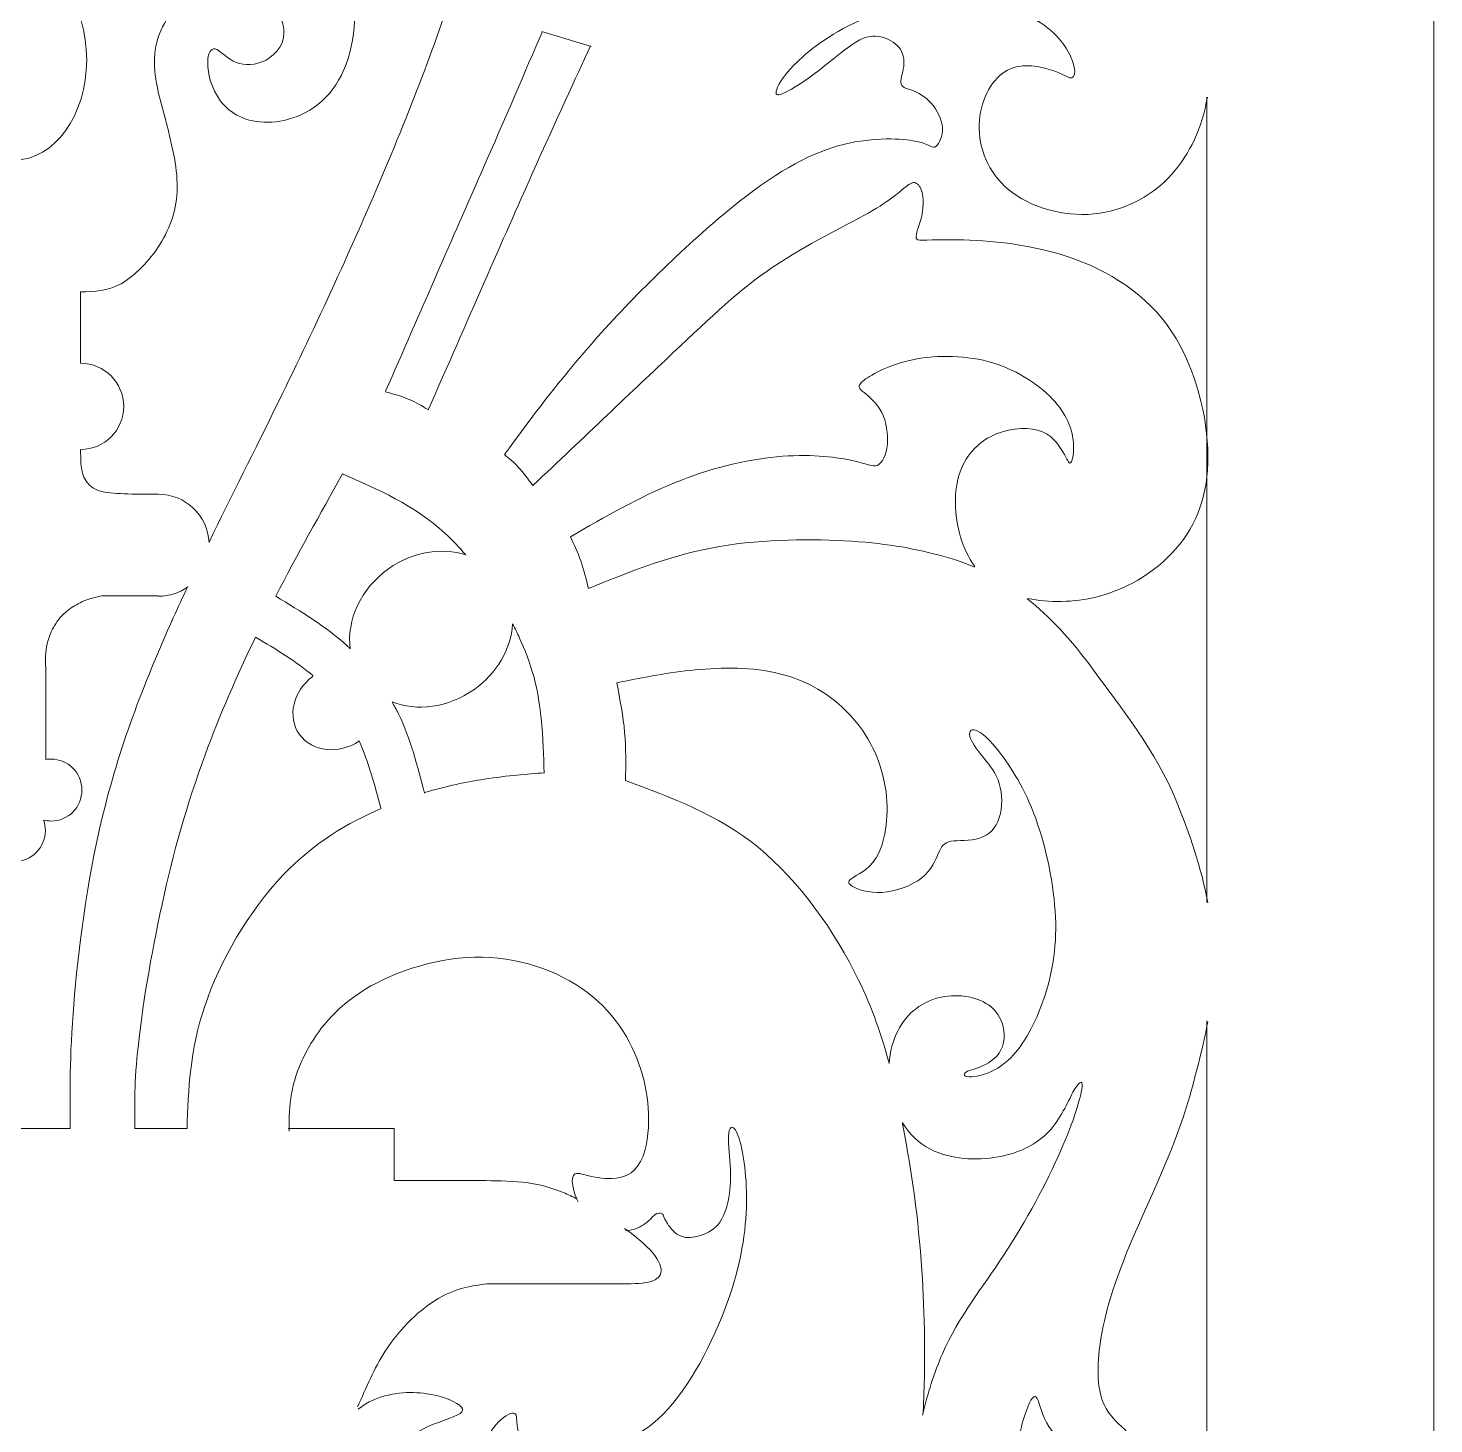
# Model space of a CAD drawing. Header units: centimetres. Extents: x -9.9 to 31.1, y -6.7 to 14.3.
# Drawn here: x 23.49 to 26.754, y -1.109 to 2.133 of the extents above; entities that cross this region are included whole.
import ezdxf

# ---------------------------------------------------------------- set-up
doc = ezdxf.new("R2010")
doc.units = ezdxf.units.CM
doc.header["$MEASUREMENT"] = 0
doc.layers.add('Layer 1', color=7, linetype='Continuous')

msp = doc.modelspace()

# ---------------------------------------------------------------- linework, layer by layer
at = {"layer": 'Layer 1', "lineweight": 9}
msp.add_lwpolyline([(20.163, -5.294), (26.754, -5.294), (26.754, 5.345), (20.163, 5.345), (20.163, -5.294)], close=True, dxfattribs=at)
for points, knots in [([(24.271, 3.315), (24.285, 3.33), (24.297, 3.346), (24.306, 3.363), (24.306, 3.363), (24.342, 3.432), (24.334, 3.521), (24.312, 3.585), (24.312, 3.585), (24.291, 3.649), (24.256, 3.689), (24.216, 3.712), (24.216, 3.712), (24.175, 3.735), (24.129, 3.742), (24.09, 3.734), (24.09, 3.734), (24.052, 3.726), (24.022, 3.704), (24.005, 3.676), (24.005, 3.676), (23.987, 3.648), (23.982, 3.614), (23.976, 3.592), (23.976, 3.592), (23.97, 3.57), (23.963, 3.559), (23.956, 3.563), (23.956, 3.563), (23.949, 3.566), (23.942, 3.584), (23.949, 3.624), (23.949, 3.624), (23.956, 3.664), (23.976, 3.728), (24.023, 3.774), (24.023, 3.774), (24.07, 3.82), (24.144, 3.849), (24.22, 3.843), (24.22, 3.843), (24.296, 3.837), (24.375, 3.795), (24.44, 3.709), (24.44, 3.709), (24.505, 3.623), (24.556, 3.493), (24.585, 3.338), (24.585, 3.338), (24.614, 3.183), (24.621, 3.003), (24.606, 2.828), (24.606, 2.828), (24.591, 2.653), (24.554, 2.482), (24.505, 2.315), (24.505, 2.315), (24.456, 2.148), (24.394, 1.984), (24.32, 1.808), (24.32, 1.808), (24.246, 1.632), (24.159, 1.443), (24.072, 1.266), (24.072, 1.266), (24.017, 1.153), (23.961, 1.044), (23.91, 0.939)], [0, 0, 0, 0, 0.0555556, 0.0555556, 0.0555556, 0.0555556, 0.1111111, 0.1111111, 0.1111111, 0.1111111, 0.1666667, 0.1666667, 0.1666667, 0.1666667, 0.2222222, 0.2222222, 0.2222222, 0.2222222, 0.2777778, 0.2777778, 0.2777778, 0.2777778, 0.3333333, 0.3333333, 0.3333333, 0.3333333, 0.3888889, 0.3888889, 0.3888889, 0.3888889, 0.4444444, 0.4444444, 0.4444444, 0.4444444, 0.5, 0.5, 0.5, 0.5, 0.5555556, 0.5555556, 0.5555556, 0.5555556, 0.6111111, 0.6111111, 0.6111111, 0.6111111, 0.6666667, 0.6666667, 0.6666667, 0.6666667, 0.7222222, 0.7222222, 0.7222222, 0.7222222, 0.7777778, 0.7777778, 0.7777778, 0.7777778, 0.8333333, 0.8333333, 0.8333333, 0.8333333, 0.8888889, 0.8888889, 0.8888889, 0.8888889, 1, 1, 1, 1]), ([(23.612, 1.52), (23.643, 1.521), (23.674, 1.521), (23.706, 1.539), (23.706, 1.539), (23.738, 1.557), (23.771, 1.591), (23.796, 1.63), (23.796, 1.63), (23.82, 1.669), (23.836, 1.712), (23.836, 1.762), (23.836, 1.762), (23.837, 1.812), (23.822, 1.869), (23.808, 1.924), (23.808, 1.924), (23.793, 1.979), (23.778, 2.031), (23.785, 2.081), (23.785, 2.081), (23.792, 2.131), (23.821, 2.178), (23.866, 2.205), (23.866, 2.205), (23.911, 2.232), (23.973, 2.239), (24.016, 2.22), (24.016, 2.22), (24.059, 2.201), (24.085, 2.156), (24.084, 2.122), (24.084, 2.122), (24.084, 2.088), (24.058, 2.064), (24.033, 2.054), (24.033, 2.054), (24.008, 2.044), (23.985, 2.047), (23.966, 2.056), (23.966, 2.056), (23.948, 2.066), (23.934, 2.082), (23.924, 2.084), (23.924, 2.084), (23.914, 2.086), (23.907, 2.075), (23.907, 2.052), (23.907, 2.052), (23.907, 2.028), (23.915, 1.992), (23.937, 1.963), (23.937, 1.963), (23.959, 1.934), (23.997, 1.913), (24.046, 1.914), (24.046, 1.914), (24.095, 1.914), (24.156, 1.936), (24.197, 1.99), (24.197, 1.99), (24.237, 2.044), (24.257, 2.13), (24.244, 2.208), (24.244, 2.208), (24.231, 2.286), (24.185, 2.356), (24.132, 2.404), (24.132, 2.404), (24.079, 2.452), (24.02, 2.477), (23.964, 2.477), (23.964, 2.477), (23.908, 2.477), (23.855, 2.451), (23.821, 2.423), (23.821, 2.423), (23.787, 2.396), (23.77, 2.367), (23.757, 2.349), (23.757, 2.349), (23.743, 2.331), (23.732, 2.325), (23.726, 2.327), (23.726, 2.327), (23.72, 2.329), (23.718, 2.338), (23.717, 2.374), (23.717, 2.374), (23.716, 2.41), (23.716, 2.474), (23.716, 2.537)], [0, 0, 0, 0, 0.0416667, 0.0416667, 0.0416667, 0.0416667, 0.0833333, 0.0833333, 0.0833333, 0.0833333, 0.125, 0.125, 0.125, 0.125, 0.1666667, 0.1666667, 0.1666667, 0.1666667, 0.2083333, 0.2083333, 0.2083333, 0.2083333, 0.25, 0.25, 0.25, 0.25, 0.2916667, 0.2916667, 0.2916667, 0.2916667, 0.3333333, 0.3333333, 0.3333333, 0.3333333, 0.375, 0.375, 0.375, 0.375, 0.4166667, 0.4166667, 0.4166667, 0.4166667, 0.4583333, 0.4583333, 0.4583333, 0.4583333, 0.5, 0.5, 0.5, 0.5, 0.5416667, 0.5416667, 0.5416667, 0.5416667, 0.5833333, 0.5833333, 0.5833333, 0.5833333, 0.625, 0.625, 0.625, 0.625, 0.6666667, 0.6666667, 0.6666667, 0.6666667, 0.7083333, 0.7083333, 0.7083333, 0.7083333, 0.75, 0.75, 0.75, 0.75, 0.7916667, 0.7916667, 0.7916667, 0.7916667, 0.8333333, 0.8333333, 0.8333333, 0.8333333, 0.875, 0.875, 0.875, 0.875, 0.9166667, 0.9166667, 0.9166667, 0.9166667, 1, 1, 1, 1]), ([(23.458, 2.292), (23.551, 2.292), (23.626, 2.188), (23.626, 2.059), (23.626, 2.059), (23.626, 1.93), (23.551, 1.826), (23.458, 1.826)], [0, 0, 0, 0, 0.3333333, 0.3333333, 0.3333333, 0.3333333, 1, 1, 1, 1]), ([(26.228, 1.972), (26.216, 1.901), (26.187, 1.84), (26.146, 1.794), (26.146, 1.794), (26.095, 1.736), (26.024, 1.704), (25.951, 1.7), (25.951, 1.7), (25.878, 1.697), (25.804, 1.722), (25.758, 1.765), (25.758, 1.765), (25.712, 1.807), (25.695, 1.866), (25.699, 1.918), (25.699, 1.918), (25.703, 1.97), (25.729, 2.017), (25.764, 2.035), (25.764, 2.035), (25.799, 2.053), (25.843, 2.043), (25.869, 2.034), (25.869, 2.034), (25.895, 2.025), (25.904, 2.017), (25.911, 2.017), (25.911, 2.017), (25.918, 2.017), (25.923, 2.024), (25.918, 2.045), (25.918, 2.045), (25.913, 2.066), (25.898, 2.1), (25.857, 2.133), (25.857, 2.133), (25.815, 2.166), (25.747, 2.196), (25.666, 2.2), (25.666, 2.2), (25.585, 2.204), (25.492, 2.181), (25.421, 2.15), (25.421, 2.15), (25.349, 2.118), (25.299, 2.078), (25.269, 2.047), (25.269, 2.047), (25.239, 2.017), (25.229, 1.996), (25.227, 1.986), (25.227, 1.986), (25.225, 1.976), (25.231, 1.975), (25.248, 1.983), (25.248, 1.983), (25.265, 1.991), (25.293, 2.009), (25.323, 2.032), (25.323, 2.032), (25.353, 2.055), (25.387, 2.085), (25.412, 2.1), (25.412, 2.1), (25.437, 2.115), (25.454, 2.116), (25.47, 2.112), (25.47, 2.112), (25.486, 2.108), (25.502, 2.1), (25.512, 2.088), (25.512, 2.088), (25.522, 2.076), (25.525, 2.059), (25.523, 2.043), (25.523, 2.043), (25.521, 2.027), (25.514, 2.011), (25.517, 2.002), (25.517, 2.002), (25.52, 1.993), (25.532, 1.992), (25.547, 1.986), (25.547, 1.986), (25.562, 1.98), (25.579, 1.969), (25.592, 1.952), (25.592, 1.952), (25.605, 1.935), (25.614, 1.913), (25.613, 1.894), (25.613, 1.894), (25.612, 1.875), (25.602, 1.859), (25.595, 1.856), (25.595, 1.856), (25.587, 1.854), (25.581, 1.865), (25.545, 1.871), (25.545, 1.871), (25.509, 1.877), (25.442, 1.879), (25.37, 1.859), (25.37, 1.859), (25.298, 1.838), (25.221, 1.795), (25.123, 1.715), (25.123, 1.715), (25.024, 1.635), (24.904, 1.518), (24.813, 1.416), (24.813, 1.416), (24.722, 1.314), (24.659, 1.228), (24.596, 1.142), (24.596, 1.142), (24.607, 1.133), (24.617, 1.125), (24.628, 1.113), (24.628, 1.113), (24.639, 1.101), (24.651, 1.085), (24.662, 1.07), (24.662, 1.07), (24.779, 1.181), (24.896, 1.292), (24.987, 1.378), (24.987, 1.378), (25.078, 1.464), (25.143, 1.526), (25.22, 1.578), (25.22, 1.578), (25.297, 1.63), (25.386, 1.672), (25.441, 1.703), (25.441, 1.703), (25.495, 1.734), (25.515, 1.754), (25.528, 1.764), (25.528, 1.764), (25.541, 1.774), (25.547, 1.776), (25.553, 1.772), (25.553, 1.772), (25.559, 1.768), (25.564, 1.76), (25.567, 1.746), (25.567, 1.746), (25.569, 1.732), (25.569, 1.713), (25.564, 1.693), (25.564, 1.693), (25.559, 1.673), (25.55, 1.653), (25.552, 1.645), (25.552, 1.645), (25.554, 1.637), (25.567, 1.641), (25.625, 1.641), (25.625, 1.641), (25.683, 1.641), (25.787, 1.637), (25.884, 1.608), (25.884, 1.608), (25.982, 1.579), (26.073, 1.526), (26.134, 1.444), (26.134, 1.444), (26.195, 1.361), (26.225, 1.248), (26.229, 1.156), (26.229, 1.156), (26.233, 1.064), (26.21, 0.992), (26.164, 0.934), (26.164, 0.934), (26.118, 0.876), (26.048, 0.831), (25.972, 0.812), (25.972, 0.812), (25.918, 0.798), (25.86, 0.798), (25.811, 0.808)], [0, 0, 0, 0, 0.0212766, 0.0212766, 0.0212766, 0.0212766, 0.0425532, 0.0425532, 0.0425532, 0.0425532, 0.0638298, 0.0638298, 0.0638298, 0.0638298, 0.0851064, 0.0851064, 0.0851064, 0.0851064, 0.106383, 0.106383, 0.106383, 0.106383, 0.1276596, 0.1276596, 0.1276596, 0.1276596, 0.1489362, 0.1489362, 0.1489362, 0.1489362, 0.1702128, 0.1702128, 0.1702128, 0.1702128, 0.1914894, 0.1914894, 0.1914894, 0.1914894, 0.212766, 0.212766, 0.212766, 0.212766, 0.2340426, 0.2340426, 0.2340426, 0.2340426, 0.2553191, 0.2553191, 0.2553191, 0.2553191, 0.2765957, 0.2765957, 0.2765957, 0.2765957, 0.2978723, 0.2978723, 0.2978723, 0.2978723, 0.3191489, 0.3191489, 0.3191489, 0.3191489, 0.3404255, 0.3404255, 0.3404255, 0.3404255, 0.3617021, 0.3617021, 0.3617021, 0.3617021, 0.3829787, 0.3829787, 0.3829787, 0.3829787, 0.4042553, 0.4042553, 0.4042553, 0.4042553, 0.4255319, 0.4255319, 0.4255319, 0.4255319, 0.4468085, 0.4468085, 0.4468085, 0.4468085, 0.4680851, 0.4680851, 0.4680851, 0.4680851, 0.4893617, 0.4893617, 0.4893617, 0.4893617, 0.5106383, 0.5106383, 0.5106383, 0.5106383, 0.5319149, 0.5319149, 0.5319149, 0.5319149, 0.5531915, 0.5531915, 0.5531915, 0.5531915, 0.5744681, 0.5744681, 0.5744681, 0.5744681, 0.5957447, 0.5957447, 0.5957447, 0.5957447, 0.6170213, 0.6170213, 0.6170213, 0.6170213, 0.6382979, 0.6382979, 0.6382979, 0.6382979, 0.6595745, 0.6595745, 0.6595745, 0.6595745, 0.6808511, 0.6808511, 0.6808511, 0.6808511, 0.7021277, 0.7021277, 0.7021277, 0.7021277, 0.7234043, 0.7234043, 0.7234043, 0.7234043, 0.7446809, 0.7446809, 0.7446809, 0.7446809, 0.7659574, 0.7659574, 0.7659574, 0.7659574, 0.787234, 0.787234, 0.787234, 0.787234, 0.8085106, 0.8085106, 0.8085106, 0.8085106, 0.8297872, 0.8297872, 0.8297872, 0.8297872, 0.8510638, 0.8510638, 0.8510638, 0.8510638, 0.8723404, 0.8723404, 0.8723404, 0.8723404, 0.893617, 0.893617, 0.893617, 0.893617, 0.9148936, 0.9148936, 0.9148936, 0.9148936, 0.9361702, 0.9361702, 0.9361702, 0.9361702, 0.9574468, 0.9574468, 0.9574468, 0.9574468, 1, 1, 1, 1]), ([(24.32, 1.289), (24.4, 1.472), (24.48, 1.655), (24.541, 1.794), (24.541, 1.794), (24.602, 1.933), (24.643, 2.029), (24.684, 2.125)], [0, 0, 0, 0, 0.3333333, 0.3333333, 0.3333333, 0.3333333, 1, 1, 1, 1]), ([(24.419, 1.246), (24.508, 1.448), (24.596, 1.65), (24.659, 1.791), (24.659, 1.791), (24.722, 1.932), (24.759, 2.011), (24.796, 2.091)], [0, 0, 0, 0, 0.3333333, 0.3333333, 0.3333333, 0.3333333, 1, 1, 1, 1]), ([(25.688, 0.882), (25.673, 0.903), (25.663, 0.926), (25.655, 0.95), (25.655, 0.95), (25.64, 1.002), (25.638, 1.059), (25.654, 1.102), (25.654, 1.102), (25.669, 1.145), (25.701, 1.175), (25.738, 1.19), (25.738, 1.19), (25.775, 1.205), (25.817, 1.207), (25.845, 1.195), (25.845, 1.195), (25.873, 1.183), (25.887, 1.158), (25.896, 1.142), (25.896, 1.142), (25.905, 1.126), (25.908, 1.119), (25.911, 1.124), (25.911, 1.124), (25.915, 1.129), (25.919, 1.145), (25.917, 1.17), (25.917, 1.17), (25.915, 1.195), (25.905, 1.23), (25.874, 1.265), (25.874, 1.265), (25.843, 1.3), (25.79, 1.337), (25.73, 1.355), (25.73, 1.355), (25.67, 1.373), (25.602, 1.374), (25.547, 1.363), (25.547, 1.363), (25.492, 1.352), (25.449, 1.329), (25.431, 1.315), (25.431, 1.315), (25.413, 1.301), (25.419, 1.296), (25.431, 1.286), (25.431, 1.286), (25.443, 1.276), (25.461, 1.261), (25.472, 1.24), (25.472, 1.24), (25.483, 1.218), (25.487, 1.19), (25.485, 1.166), (25.485, 1.166), (25.483, 1.142), (25.473, 1.122), (25.462, 1.117), (25.462, 1.117), (25.451, 1.112), (25.438, 1.121), (25.4, 1.129), (25.4, 1.129), (25.362, 1.137), (25.3, 1.144), (25.228, 1.137), (25.228, 1.137), (25.156, 1.13), (25.073, 1.11), (24.992, 1.077), (24.992, 1.077), (24.91, 1.044), (24.83, 0.998), (24.749, 0.951), (24.749, 0.951), (24.758, 0.933), (24.766, 0.915), (24.773, 0.895), (24.773, 0.895), (24.78, 0.875), (24.786, 0.853), (24.791, 0.831), (24.791, 0.831), (24.882, 0.868), (24.973, 0.905), (25.076, 0.925), (25.076, 0.925), (25.179, 0.945), (25.294, 0.947), (25.385, 0.942), (25.385, 0.942), (25.476, 0.937), (25.542, 0.925), (25.603, 0.909), (25.603, 0.909), (25.632, 0.901), (25.66, 0.893), (25.687, 0.881)], [0, 0, 0, 0, 0.0384615, 0.0384615, 0.0384615, 0.0384615, 0.0769231, 0.0769231, 0.0769231, 0.0769231, 0.1153846, 0.1153846, 0.1153846, 0.1153846, 0.1538462, 0.1538462, 0.1538462, 0.1538462, 0.1923077, 0.1923077, 0.1923077, 0.1923077, 0.2307692, 0.2307692, 0.2307692, 0.2307692, 0.2692308, 0.2692308, 0.2692308, 0.2692308, 0.3076923, 0.3076923, 0.3076923, 0.3076923, 0.3461538, 0.3461538, 0.3461538, 0.3461538, 0.3846154, 0.3846154, 0.3846154, 0.3846154, 0.4230769, 0.4230769, 0.4230769, 0.4230769, 0.4615385, 0.4615385, 0.4615385, 0.4615385, 0.5, 0.5, 0.5, 0.5, 0.5384615, 0.5384615, 0.5384615, 0.5384615, 0.5769231, 0.5769231, 0.5769231, 0.5769231, 0.6153846, 0.6153846, 0.6153846, 0.6153846, 0.6538462, 0.6538462, 0.6538462, 0.6538462, 0.6923077, 0.6923077, 0.6923077, 0.6923077, 0.7307692, 0.7307692, 0.7307692, 0.7307692, 0.7692308, 0.7692308, 0.7692308, 0.7692308, 0.8076923, 0.8076923, 0.8076923, 0.8076923, 0.8461538, 0.8461538, 0.8461538, 0.8461538, 0.8846154, 0.8846154, 0.8846154, 0.8846154, 0.9230769, 0.9230769, 0.9230769, 0.9230769, 1, 1, 1, 1]), ([(23.612, 1.154), (23.667, 1.154), (23.712, 1.199), (23.712, 1.254), (23.712, 1.254), (23.712, 1.309), (23.667, 1.354), (23.612, 1.354)], [0, 0, 0, 0, 0.3333333, 0.3333333, 0.3333333, 0.3333333, 1, 1, 1, 1]), ([(24.419, 1.246), (24.405, 1.255), (24.392, 1.263), (24.375, 1.27), (24.375, 1.27), (24.358, 1.277), (24.339, 1.283), (24.319, 1.288)], [0, 0, 0, 0, 0.3333333, 0.3333333, 0.3333333, 0.3333333, 1, 1, 1, 1]), ([(23.792, 1.05), (23.764, 1.05), (23.736, 1.05), (23.713, 1.051), (23.713, 1.051), (23.689, 1.052), (23.67, 1.053), (23.655, 1.058), (23.655, 1.058), (23.64, 1.063), (23.63, 1.072), (23.624, 1.082), (23.624, 1.082), (23.617, 1.092), (23.615, 1.104), (23.613, 1.116), (23.613, 1.116), (23.612, 1.128), (23.612, 1.141), (23.612, 1.153)], [0, 0, 0, 0, 0.1666667, 0.1666667, 0.1666667, 0.1666667, 0.3333333, 0.3333333, 0.3333333, 0.3333333, 0.5, 0.5, 0.5, 0.5, 0.6666667, 0.6666667, 0.6666667, 0.6666667, 1, 1, 1, 1]), ([(24.22, 1.097), (24.302, 1.061), (24.385, 1.026), (24.458, 0.959), (24.458, 0.959), (24.475, 0.944), (24.491, 0.927), (24.506, 0.909)], [0, 0, 0, 0, 0.3333333, 0.3333333, 0.3333333, 0.3333333, 1, 1, 1, 1]), ([(24.238, 0.691), (24.229, 0.757), (24.262, 0.831), (24.327, 0.877), (24.327, 0.877), (24.383, 0.917), (24.45, 0.927), (24.506, 0.909)], [0, 0, 0, 0, 0.3333333, 0.3333333, 0.3333333, 0.3333333, 1, 1, 1, 1]), ([(23.861, 0.836), (23.849, 0.811), (23.838, 0.787), (23.827, 0.763), (23.827, 0.763), (23.756, 0.605), (23.7, 0.457), (23.663, 0.302), (23.663, 0.302), (23.625, 0.147), (23.606, -0.013), (23.596, -0.135), (23.596, -0.135), (23.586, -0.257), (23.587, -0.34), (23.588, -0.423)], [0, 0, 0, 0, 0.2, 0.2, 0.2, 0.2, 0.4, 0.4, 0.4, 0.4, 0.6, 0.6, 0.6, 0.6, 1, 1, 1, 1]), ([(23.661, 0.814), (23.649, 0.811), (23.636, 0.809), (23.624, 0.804), (23.624, 0.804), (23.612, 0.799), (23.6, 0.793), (23.59, 0.786), (23.59, 0.786), (23.58, 0.779), (23.571, 0.771), (23.564, 0.763), (23.564, 0.763), (23.557, 0.755), (23.552, 0.746), (23.547, 0.737), (23.547, 0.737), (23.542, 0.728), (23.539, 0.718), (23.536, 0.709), (23.536, 0.709), (23.533, 0.7), (23.532, 0.691), (23.531, 0.682), (23.531, 0.682), (23.53, 0.672), (23.53, 0.662), (23.53, 0.651)], [0, 0, 0, 0, 0.125, 0.125, 0.125, 0.125, 0.25, 0.25, 0.25, 0.25, 0.375, 0.375, 0.375, 0.375, 0.5, 0.5, 0.5, 0.5, 0.625, 0.625, 0.625, 0.625, 0.75, 0.75, 0.75, 0.75, 1, 1, 1, 1]), ([(24.065, 0.813), (24.123, 0.778), (24.182, 0.742), (24.231, 0.698), (24.231, 0.698), (24.233, 0.696), (24.236, 0.694), (24.238, 0.691)], [0, 0, 0, 0, 0.3333333, 0.3333333, 0.3333333, 0.3333333, 1, 1, 1, 1]), ([(25.81, 0.807), (25.86, 0.767), (25.912, 0.713), (25.962, 0.644), (25.962, 0.644), (26.024, 0.559), (26.112, 0.448), (26.155, 0.34), (26.155, 0.34), (26.187, 0.26), (26.214, 0.184), (26.229, 0.101)], [0, 0, 0, 0, 0.25, 0.25, 0.25, 0.25, 0.5, 0.5, 0.5, 0.5, 1, 1, 1, 1]), ([(24.615, 0.748), (24.611, 0.692), (24.579, 0.634), (24.525, 0.596), (24.525, 0.596), (24.465, 0.554), (24.392, 0.545), (24.335, 0.568)], [0, 0, 0, 0, 0.3333333, 0.3333333, 0.3333333, 0.3333333, 1, 1, 1, 1]), ([(24.615, 0.749), (24.621, 0.738), (24.626, 0.727), (24.631, 0.716), (24.631, 0.716), (24.667, 0.638), (24.676, 0.58), (24.681, 0.531), (24.681, 0.531), (24.686, 0.482), (24.687, 0.442), (24.688, 0.403)], [0, 0, 0, 0, 0.25, 0.25, 0.25, 0.25, 0.5, 0.5, 0.5, 0.5, 1, 1, 1, 1]), ([(24.018, 0.718), (23.975, 0.629), (23.935, 0.537), (23.901, 0.445), (23.901, 0.445), (23.859, 0.33), (23.826, 0.215), (23.801, 0.097), (23.801, 0.097), (23.775, -0.021), (23.755, -0.142), (23.746, -0.229), (23.746, -0.229), (23.736, -0.316), (23.737, -0.369), (23.738, -0.422)], [0, 0, 0, 0, 0.2, 0.2, 0.2, 0.2, 0.4, 0.4, 0.4, 0.4, 0.6, 0.6, 0.6, 0.6, 1, 1, 1, 1]), ([(24.259, 0.477), (24.211, 0.445), (24.15, 0.451), (24.12, 0.492), (24.12, 0.492), (24.091, 0.533), (24.105, 0.593), (24.151, 0.627)], [0, 0, 0, 0, 0.3333333, 0.3333333, 0.3333333, 0.3333333, 1, 1, 1, 1]), ([(25.489, -0.272), (25.491, -0.245), (25.498, -0.219), (25.509, -0.197), (25.509, -0.197), (25.53, -0.154), (25.568, -0.127), (25.61, -0.118), (25.61, -0.118), (25.652, -0.109), (25.698, -0.118), (25.725, -0.14), (25.725, -0.14), (25.752, -0.162), (25.76, -0.197), (25.755, -0.223), (25.755, -0.223), (25.75, -0.249), (25.731, -0.265), (25.713, -0.274), (25.713, -0.274), (25.695, -0.284), (25.676, -0.287), (25.668, -0.292), (25.668, -0.292), (25.66, -0.297), (25.662, -0.304), (25.681, -0.303), (25.681, -0.303), (25.699, -0.302), (25.734, -0.293), (25.765, -0.265), (25.765, -0.265), (25.796, -0.237), (25.824, -0.189), (25.844, -0.134), (25.844, -0.134), (25.864, -0.08), (25.877, -0.019), (25.876, 0.054), (25.876, 0.054), (25.874, 0.127), (25.858, 0.213), (25.834, 0.284), (25.834, 0.284), (25.81, 0.355), (25.777, 0.409), (25.75, 0.445), (25.75, 0.445), (25.723, 0.481), (25.702, 0.498), (25.69, 0.502), (25.69, 0.502), (25.677, 0.506), (25.673, 0.496), (25.678, 0.483), (25.678, 0.483), (25.683, 0.47), (25.696, 0.453), (25.71, 0.436), (25.71, 0.436), (25.724, 0.419), (25.738, 0.402), (25.745, 0.378), (25.745, 0.378), (25.752, 0.354), (25.753, 0.323), (25.745, 0.299), (25.745, 0.299), (25.737, 0.275), (25.721, 0.258), (25.699, 0.251), (25.699, 0.251), (25.677, 0.244), (25.649, 0.247), (25.633, 0.244), (25.633, 0.244), (25.616, 0.241), (25.611, 0.233), (25.604, 0.217), (25.604, 0.217), (25.597, 0.201), (25.588, 0.178), (25.565, 0.159), (25.565, 0.159), (25.542, 0.141), (25.504, 0.127), (25.473, 0.125), (25.473, 0.125), (25.441, 0.123), (25.415, 0.133), (25.403, 0.14), (25.403, 0.14), (25.391, 0.147), (25.393, 0.152), (25.407, 0.161), (25.407, 0.161), (25.421, 0.169), (25.449, 0.181), (25.466, 0.219), (25.466, 0.219), (25.483, 0.257), (25.491, 0.321), (25.478, 0.382), (25.478, 0.382), (25.466, 0.444), (25.434, 0.503), (25.389, 0.547), (25.389, 0.547), (25.344, 0.592), (25.287, 0.622), (25.223, 0.636), (25.223, 0.636), (25.159, 0.65), (25.089, 0.647), (25.027, 0.641), (25.027, 0.641), (24.965, 0.634), (24.911, 0.623), (24.857, 0.612), (24.857, 0.612), (24.864, 0.573), (24.872, 0.534), (24.875, 0.497), (24.875, 0.497), (24.878, 0.459), (24.878, 0.422), (24.877, 0.385), (24.877, 0.385), (24.983, 0.346), (25.09, 0.307), (25.185, 0.23), (25.185, 0.23), (25.28, 0.152), (25.364, 0.035), (25.419, -0.08), (25.419, -0.08), (25.45, -0.144), (25.472, -0.208), (25.489, -0.271)], [0, 0, 0, 0, 0.0277778, 0.0277778, 0.0277778, 0.0277778, 0.0555556, 0.0555556, 0.0555556, 0.0555556, 0.0833333, 0.0833333, 0.0833333, 0.0833333, 0.1111111, 0.1111111, 0.1111111, 0.1111111, 0.1388889, 0.1388889, 0.1388889, 0.1388889, 0.1666667, 0.1666667, 0.1666667, 0.1666667, 0.1944444, 0.1944444, 0.1944444, 0.1944444, 0.2222222, 0.2222222, 0.2222222, 0.2222222, 0.25, 0.25, 0.25, 0.25, 0.2777778, 0.2777778, 0.2777778, 0.2777778, 0.3055556, 0.3055556, 0.3055556, 0.3055556, 0.3333333, 0.3333333, 0.3333333, 0.3333333, 0.3611111, 0.3611111, 0.3611111, 0.3611111, 0.3888889, 0.3888889, 0.3888889, 0.3888889, 0.4166667, 0.4166667, 0.4166667, 0.4166667, 0.4444444, 0.4444444, 0.4444444, 0.4444444, 0.4722222, 0.4722222, 0.4722222, 0.4722222, 0.5, 0.5, 0.5, 0.5, 0.5277778, 0.5277778, 0.5277778, 0.5277778, 0.5555556, 0.5555556, 0.5555556, 0.5555556, 0.5833333, 0.5833333, 0.5833333, 0.5833333, 0.6111111, 0.6111111, 0.6111111, 0.6111111, 0.6388889, 0.6388889, 0.6388889, 0.6388889, 0.6666667, 0.6666667, 0.6666667, 0.6666667, 0.6944444, 0.6944444, 0.6944444, 0.6944444, 0.7222222, 0.7222222, 0.7222222, 0.7222222, 0.75, 0.75, 0.75, 0.75, 0.7777778, 0.7777778, 0.7777778, 0.7777778, 0.8055556, 0.8055556, 0.8055556, 0.8055556, 0.8333333, 0.8333333, 0.8333333, 0.8333333, 0.8611111, 0.8611111, 0.8611111, 0.8611111, 0.8888889, 0.8888889, 0.8888889, 0.8888889, 0.9166667, 0.9166667, 0.9166667, 0.9166667, 0.9444444, 0.9444444, 0.9444444, 0.9444444, 1, 1, 1, 1]), ([(24.335, 0.568), (24.34, 0.559), (24.345, 0.55), (24.35, 0.54), (24.35, 0.54), (24.378, 0.482), (24.394, 0.419), (24.41, 0.356)], [0, 0, 0, 0, 0.3333333, 0.3333333, 0.3333333, 0.3333333, 1, 1, 1, 1]), ([(23.526, 0.293), (23.531, 0.292), (23.537, 0.291), (23.543, 0.291), (23.543, 0.291), (23.583, 0.291), (23.615, 0.323), (23.615, 0.363), (23.615, 0.363), (23.615, 0.403), (23.583, 0.435), (23.543, 0.435), (23.543, 0.435), (23.539, 0.435), (23.534, 0.435), (23.53, 0.434)], [0, 0, 0, 0, 0.2, 0.2, 0.2, 0.2, 0.4, 0.4, 0.4, 0.4, 0.6, 0.6, 0.6, 0.6, 1, 1, 1, 1]), ([(24.41, 0.357), (24.462, 0.373), (24.509, 0.382), (24.549, 0.388), (24.549, 0.388), (24.606, 0.397), (24.648, 0.4), (24.689, 0.403)], [0, 0, 0, 0, 0.3333333, 0.3333333, 0.3333333, 0.3333333, 1, 1, 1, 1]), ([(23.859, -0.423), (23.862, -0.333), (23.865, -0.243), (23.9, -0.139), (23.9, -0.139), (23.935, -0.035), (24.002, 0.082), (24.082, 0.166), (24.082, 0.166), (24.153, 0.24), (24.234, 0.288), (24.31, 0.32)], [0, 0, 0, 0, 0.25, 0.25, 0.25, 0.25, 0.5, 0.5, 0.5, 0.5, 1, 1, 1, 1]), ([(23.526, 0.293), (23.529, 0.286), (23.53, 0.277), (23.53, 0.269), (23.53, 0.269), (23.53, 0.229), (23.498, 0.197), (23.458, 0.197)], [0, 0, 0, 0, 0.3333333, 0.3333333, 0.3333333, 0.3333333, 1, 1, 1, 1]), ([(24.767, -0.593), (24.763, -0.585), (24.76, -0.577), (24.758, -0.57), (24.758, -0.57), (24.752, -0.551), (24.752, -0.535), (24.758, -0.53), (24.758, -0.53), (24.764, -0.524), (24.775, -0.529), (24.792, -0.533), (24.792, -0.533), (24.809, -0.537), (24.832, -0.541), (24.855, -0.538), (24.855, -0.538), (24.879, -0.535), (24.903, -0.525), (24.918, -0.487), (24.918, -0.487), (24.932, -0.449), (24.937, -0.381), (24.92, -0.312), (24.92, -0.312), (24.903, -0.243), (24.866, -0.171), (24.801, -0.117), (24.801, -0.117), (24.736, -0.063), (24.643, -0.027), (24.545, -0.025), (24.545, -0.025), (24.447, -0.023), (24.343, -0.057), (24.272, -0.1), (24.272, -0.1), (24.201, -0.144), (24.161, -0.198), (24.137, -0.243), (24.137, -0.243), (24.113, -0.288), (24.104, -0.324), (24.1, -0.353), (24.1, -0.353), (24.096, -0.382), (24.096, -0.406), (24.096, -0.429)], [0, 0, 0, 0, 0.0769231, 0.0769231, 0.0769231, 0.0769231, 0.1538462, 0.1538462, 0.1538462, 0.1538462, 0.2307692, 0.2307692, 0.2307692, 0.2307692, 0.3076923, 0.3076923, 0.3076923, 0.3076923, 0.3846154, 0.3846154, 0.3846154, 0.3846154, 0.4615385, 0.4615385, 0.4615385, 0.4615385, 0.5384615, 0.5384615, 0.5384615, 0.5384615, 0.6153846, 0.6153846, 0.6153846, 0.6153846, 0.6923077, 0.6923077, 0.6923077, 0.6923077, 0.7692308, 0.7692308, 0.7692308, 0.7692308, 0.8461538, 0.8461538, 0.8461538, 0.8461538, 1, 1, 1, 1]), ([(26.229, -0.175), (26.219, -0.23), (26.204, -0.287), (26.187, -0.348), (26.187, -0.348), (26.151, -0.478), (26.071, -0.632), (26.033, -0.731), (26.033, -0.731), (25.995, -0.829), (25.981, -0.895), (25.976, -0.949), (25.976, -0.949), (25.971, -1.003), (25.976, -1.044), (25.993, -1.073), (25.993, -1.073), (26.009, -1.102), (26.037, -1.119), (26.044, -1.132), (26.044, -1.132), (26.051, -1.145), (26.037, -1.154), (26.014, -1.159), (26.014, -1.159), (25.991, -1.165), (25.96, -1.168), (25.931, -1.161), (25.931, -1.161), (25.902, -1.155), (25.876, -1.138), (25.86, -1.115), (25.86, -1.115), (25.844, -1.092), (25.839, -1.061), (25.833, -1.05), (25.833, -1.05), (25.827, -1.039), (25.818, -1.048), (25.807, -1.08), (25.807, -1.08), (25.796, -1.112), (25.782, -1.167), (25.779, -1.228), (25.779, -1.228), (25.777, -1.288), (25.786, -1.354), (25.806, -1.407), (25.806, -1.407), (25.826, -1.461), (25.857, -1.502), (25.888, -1.522), (25.888, -1.522), (25.919, -1.542), (25.95, -1.539), (25.965, -1.536), (25.965, -1.536), (25.981, -1.533), (25.981, -1.528), (25.974, -1.524), (25.974, -1.524), (25.967, -1.52), (25.951, -1.516), (25.935, -1.503), (25.935, -1.503), (25.919, -1.489), (25.903, -1.466), (25.902, -1.434), (25.902, -1.434), (25.901, -1.402), (25.914, -1.361), (25.944, -1.336), (25.944, -1.336), (25.973, -1.31), (26.018, -1.3), (26.066, -1.305), (26.066, -1.305), (26.114, -1.31), (26.164, -1.33), (26.197, -1.373), (26.197, -1.373), (26.211, -1.391), (26.222, -1.414), (26.229, -1.439)], [0, 0, 0, 0, 0.0454545, 0.0454545, 0.0454545, 0.0454545, 0.0909091, 0.0909091, 0.0909091, 0.0909091, 0.1363636, 0.1363636, 0.1363636, 0.1363636, 0.1818182, 0.1818182, 0.1818182, 0.1818182, 0.2272727, 0.2272727, 0.2272727, 0.2272727, 0.2727273, 0.2727273, 0.2727273, 0.2727273, 0.3181818, 0.3181818, 0.3181818, 0.3181818, 0.3636364, 0.3636364, 0.3636364, 0.3636364, 0.4090909, 0.4090909, 0.4090909, 0.4090909, 0.4545455, 0.4545455, 0.4545455, 0.4545455, 0.5, 0.5, 0.5, 0.5, 0.5454545, 0.5454545, 0.5454545, 0.5454545, 0.5909091, 0.5909091, 0.5909091, 0.5909091, 0.6363636, 0.6363636, 0.6363636, 0.6363636, 0.6818182, 0.6818182, 0.6818182, 0.6818182, 0.7272727, 0.7272727, 0.7272727, 0.7272727, 0.7727273, 0.7727273, 0.7727273, 0.7727273, 0.8181818, 0.8181818, 0.8181818, 0.8181818, 0.8636364, 0.8636364, 0.8636364, 0.8636364, 0.9090909, 0.9090909, 0.9090909, 0.9090909, 1, 1, 1, 1]), ([(25.567, -1.089), (25.578, -1.039), (25.594, -0.99), (25.613, -0.946), (25.613, -0.946), (25.651, -0.859), (25.705, -0.794), (25.756, -0.716), (25.756, -0.716), (25.807, -0.638), (25.855, -0.549), (25.887, -0.476), (25.887, -0.476), (25.919, -0.404), (25.934, -0.35), (25.937, -0.328), (25.937, -0.328), (25.939, -0.306), (25.929, -0.316), (25.916, -0.339), (25.916, -0.339), (25.903, -0.363), (25.888, -0.4), (25.86, -0.43), (25.86, -0.43), (25.832, -0.459), (25.792, -0.48), (25.742, -0.489), (25.742, -0.489), (25.692, -0.498), (25.631, -0.495), (25.585, -0.471), (25.585, -0.471), (25.558, -0.457), (25.536, -0.436), (25.52, -0.41)], [0, 0, 0, 0, 0.1, 0.1, 0.1, 0.1, 0.2, 0.2, 0.2, 0.2, 0.3, 0.3, 0.3, 0.3, 0.4, 0.4, 0.4, 0.4, 0.5, 0.5, 0.5, 0.5, 0.6, 0.6, 0.6, 0.6, 0.7, 0.7, 0.7, 0.7, 0.8, 0.8, 0.8, 0.8, 1, 1, 1, 1]), ([(24.34, -0.544), (24.34, -0.544), (24.34, -0.423), (24.34, -0.423), (24.34, -0.423), (24.34, -0.423), (24.094, -0.423), (24.094, -0.423)], [0, 0, 0, 0, 0.3333333, 0.3333333, 0.3333333, 0.3333333, 1, 1, 1, 1]), ([(24.256, -1.075), (24.265, -1.068), (24.276, -1.061), (24.286, -1.056), (24.286, -1.056), (24.328, -1.036), (24.376, -1.033), (24.416, -1.039), (24.416, -1.039), (24.456, -1.045), (24.487, -1.059), (24.496, -1.07), (24.496, -1.07), (24.505, -1.081), (24.491, -1.088), (24.461, -1.099), (24.461, -1.099), (24.431, -1.11), (24.384, -1.124), (24.358, -1.161), (24.358, -1.161), (24.332, -1.198), (24.326, -1.258), (24.343, -1.311), (24.343, -1.311), (24.359, -1.364), (24.398, -1.411), (24.441, -1.441), (24.441, -1.441), (24.484, -1.471), (24.532, -1.483), (24.586, -1.484), (24.586, -1.484), (24.64, -1.485), (24.701, -1.473), (24.761, -1.451), (24.761, -1.451), (24.822, -1.429), (24.883, -1.396), (24.908, -1.376), (24.908, -1.376), (24.933, -1.357), (24.922, -1.351), (24.902, -1.352), (24.902, -1.352), (24.882, -1.353), (24.854, -1.361), (24.833, -1.372), (24.833, -1.372), (24.812, -1.383), (24.798, -1.396), (24.776, -1.404), (24.776, -1.404), (24.753, -1.412), (24.721, -1.414), (24.699, -1.404), (24.699, -1.404), (24.677, -1.394), (24.665, -1.37), (24.662, -1.35), (24.662, -1.35), (24.659, -1.33), (24.666, -1.313), (24.673, -1.302), (24.673, -1.302), (24.68, -1.29), (24.688, -1.283), (24.686, -1.28), (24.686, -1.28), (24.683, -1.276), (24.67, -1.276), (24.651, -1.274), (24.651, -1.274), (24.633, -1.272), (24.609, -1.27), (24.59, -1.255), (24.59, -1.255), (24.571, -1.24), (24.555, -1.213), (24.552, -1.187), (24.552, -1.187), (24.549, -1.161), (24.557, -1.136), (24.571, -1.117), (24.571, -1.117), (24.585, -1.098), (24.604, -1.086), (24.614, -1.084), (24.614, -1.084), (24.624, -1.082), (24.624, -1.091), (24.625, -1.106), (24.625, -1.106), (24.626, -1.121), (24.629, -1.144), (24.652, -1.157), (24.652, -1.157), (24.676, -1.171), (24.721, -1.176), (24.777, -1.171), (24.777, -1.171), (24.834, -1.165), (24.902, -1.149), (24.964, -1.087), (24.964, -1.087), (25.026, -1.025), (25.08, -0.919), (25.113, -0.828), (25.113, -0.828), (25.146, -0.737), (25.157, -0.661), (25.158, -0.594), (25.158, -0.594), (25.159, -0.527), (25.149, -0.468), (25.139, -0.441), (25.139, -0.441), (25.129, -0.413), (25.119, -0.416), (25.117, -0.433), (25.117, -0.433), (25.114, -0.45), (25.119, -0.481), (25.12, -0.508), (25.12, -0.508), (25.122, -0.535), (25.121, -0.559), (25.117, -0.583), (25.117, -0.583), (25.113, -0.607), (25.105, -0.63), (25.092, -0.646), (25.092, -0.646), (25.079, -0.661), (25.061, -0.669), (25.045, -0.673), (25.045, -0.673), (25.029, -0.677), (25.014, -0.678), (25.001, -0.671), (25.001, -0.671), (24.988, -0.664), (24.978, -0.65), (24.972, -0.64), (24.972, -0.64), (24.966, -0.63), (24.966, -0.624), (24.962, -0.621), (24.962, -0.621), (24.958, -0.618), (24.951, -0.619), (24.946, -0.623), (24.946, -0.623), (24.94, -0.627), (24.935, -0.635), (24.923, -0.644), (24.923, -0.644), (24.913, -0.651), (24.897, -0.659), (24.877, -0.661)], [0, 0, 0, 0, 0.0243902, 0.0243902, 0.0243902, 0.0243902, 0.0487805, 0.0487805, 0.0487805, 0.0487805, 0.0731707, 0.0731707, 0.0731707, 0.0731707, 0.097561, 0.097561, 0.097561, 0.097561, 0.1219512, 0.1219512, 0.1219512, 0.1219512, 0.1463415, 0.1463415, 0.1463415, 0.1463415, 0.1707317, 0.1707317, 0.1707317, 0.1707317, 0.195122, 0.195122, 0.195122, 0.195122, 0.2195122, 0.2195122, 0.2195122, 0.2195122, 0.2439024, 0.2439024, 0.2439024, 0.2439024, 0.2682927, 0.2682927, 0.2682927, 0.2682927, 0.2926829, 0.2926829, 0.2926829, 0.2926829, 0.3170732, 0.3170732, 0.3170732, 0.3170732, 0.3414634, 0.3414634, 0.3414634, 0.3414634, 0.3658537, 0.3658537, 0.3658537, 0.3658537, 0.3902439, 0.3902439, 0.3902439, 0.3902439, 0.4146341, 0.4146341, 0.4146341, 0.4146341, 0.4390244, 0.4390244, 0.4390244, 0.4390244, 0.4634146, 0.4634146, 0.4634146, 0.4634146, 0.4878049, 0.4878049, 0.4878049, 0.4878049, 0.5121951, 0.5121951, 0.5121951, 0.5121951, 0.5365854, 0.5365854, 0.5365854, 0.5365854, 0.5609756, 0.5609756, 0.5609756, 0.5609756, 0.5853659, 0.5853659, 0.5853659, 0.5853659, 0.6097561, 0.6097561, 0.6097561, 0.6097561, 0.6341463, 0.6341463, 0.6341463, 0.6341463, 0.6585366, 0.6585366, 0.6585366, 0.6585366, 0.6829268, 0.6829268, 0.6829268, 0.6829268, 0.7073171, 0.7073171, 0.7073171, 0.7073171, 0.7317073, 0.7317073, 0.7317073, 0.7317073, 0.7560976, 0.7560976, 0.7560976, 0.7560976, 0.7804878, 0.7804878, 0.7804878, 0.7804878, 0.804878, 0.804878, 0.804878, 0.804878, 0.8292683, 0.8292683, 0.8292683, 0.8292683, 0.8536585, 0.8536585, 0.8536585, 0.8536585, 0.8780488, 0.8780488, 0.8780488, 0.8780488, 0.902439, 0.902439, 0.902439, 0.902439, 0.9268293, 0.9268293, 0.9268293, 0.9268293, 0.9512195, 0.9512195, 0.9512195, 0.9512195, 1, 1, 1, 1]), ([(25.52, -0.409), (25.52, -0.411), (25.521, -0.414), (25.521, -0.416), (25.521, -0.416), (25.542, -0.525), (25.557, -0.63), (25.565, -0.753), (25.565, -0.753), (25.572, -0.853), (25.574, -0.966), (25.568, -1.086)], [0, 0, 0, 0, 0.25, 0.25, 0.25, 0.25, 0.5, 0.5, 0.5, 0.5, 1, 1, 1, 1]), ([(24.765, -0.587), (24.754, -0.581), (24.743, -0.576), (24.733, -0.572), (24.733, -0.572), (24.692, -0.555), (24.659, -0.549), (24.626, -0.547), (24.626, -0.547), (24.593, -0.544), (24.561, -0.544), (24.529, -0.544)], [0, 0, 0, 0, 0.25, 0.25, 0.25, 0.25, 0.5, 0.5, 0.5, 0.5, 1, 1, 1, 1]), ([(24.85, -0.784), (24.877, -0.784), (24.905, -0.784), (24.924, -0.781), (24.924, -0.781), (24.943, -0.778), (24.953, -0.772), (24.958, -0.762), (24.958, -0.762), (24.962, -0.752), (24.96, -0.738), (24.945, -0.718), (24.945, -0.718), (24.932, -0.701), (24.908, -0.678), (24.875, -0.655)], [0, 0, 0, 0, 0.2, 0.2, 0.2, 0.2, 0.4, 0.4, 0.4, 0.4, 0.6, 0.6, 0.6, 0.6, 1, 1, 1, 1]), ([(24.555, -0.784), (24.521, -0.788), (24.486, -0.793), (24.444, -0.817), (24.444, -0.817), (24.402, -0.841), (24.354, -0.886), (24.319, -0.94), (24.319, -0.94), (24.293, -0.98), (24.275, -1.026), (24.255, -1.069)], [0, 0, 0, 0, 0.25, 0.25, 0.25, 0.25, 0.5, 0.5, 0.5, 0.5, 1, 1, 1, 1])]:
    msp.add_open_spline(points, degree=3, knots=knots, dxfattribs=at)
for points in [[(24.683, 2.125), (24.683, 2.125), (24.797, 2.09), (24.797, 2.09)], [(26.227, 0.103), (26.227, 0.103), (26.227, 1.972), (26.227, 1.972)], [(23.612, 1.354), (23.612, 1.409), (23.612, 1.465), (23.612, 1.52)], [(24.22, 1.097), (24.168, 1.004), (24.116, 0.912), (24.065, 0.813)], [(23.792, 1.05), (23.855, 1.05), (23.907, 1.001), (23.91, 0.938)], [(23.861, 0.835), (23.842, 0.821), (23.818, 0.813), (23.792, 0.813)], [(23.792, 0.814), (23.792, 0.814), (23.661, 0.814), (23.661, 0.814)], [(24.018, 0.718), (24.066, 0.69), (24.113, 0.661), (24.152, 0.628)], [(23.531, 0.651), (23.531, 0.579), (23.531, 0.506), (23.531, 0.434)], [(24.259, 0.477), (24.28, 0.428), (24.295, 0.374), (24.309, 0.32)], [(26.227, -1.437), (26.227, -1.437), (26.227, -0.173), (26.227, -0.173)], [(23.588, -0.423), (23.588, -0.423), (23.458, -0.423), (23.458, -0.423)], [(23.859, -0.423), (23.859, -0.423), (23.737, -0.423), (23.737, -0.423)], [(24.34, -0.544), (24.34, -0.544), (24.529, -0.544), (24.529, -0.544)], [(24.555, -0.784), (24.555, -0.784), (24.85, -0.784), (24.85, -0.784)]]:
    msp.add_open_spline(points, degree=3, dxfattribs=at)

doc.saveas('drawing.dxf')
